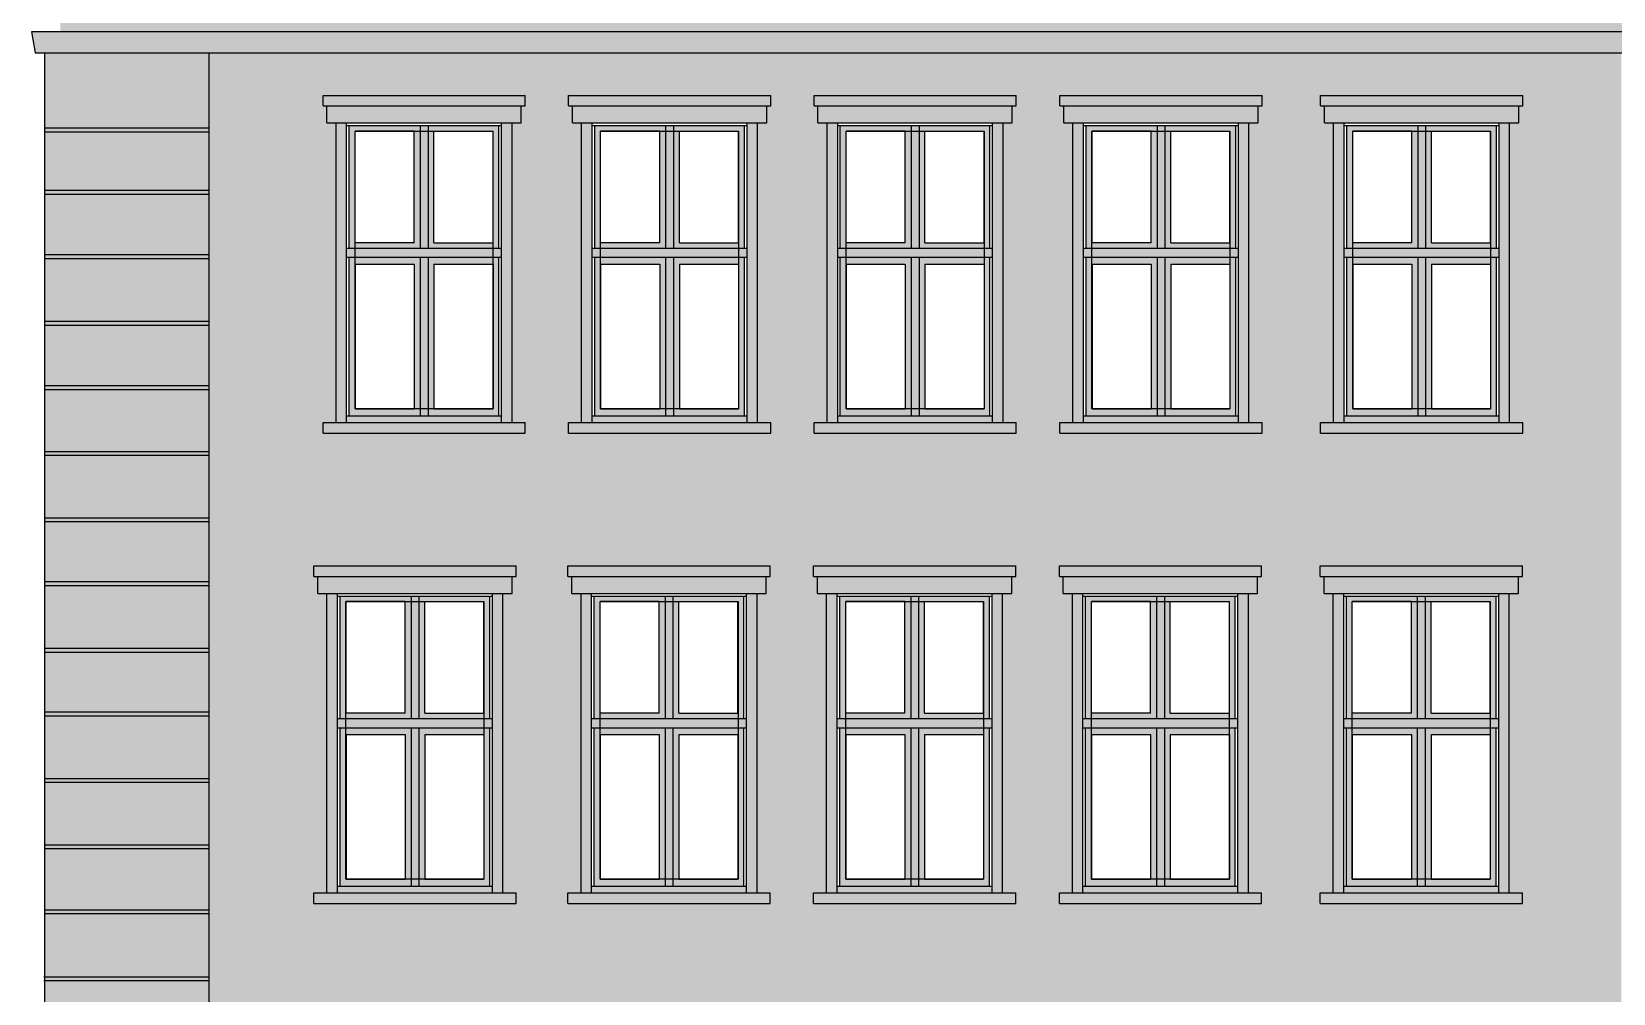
# Model space of a CAD drawing. Header units: metres. Extents: x -6 to 116, y 234 to 267.
# Drawn here: x 5.46 to 17.5, y 251.21 to 258.53 of the extents above; entities that cross this region are included whole.
import ezdxf

# ---------------------------------------------------------------- set-up
doc = ezdxf.new("R2010")
doc.units = ezdxf.units.M
doc.header["$LTSCALE"] = 0.01
doc.header["$XCLIPFRAME"] = 2
doc.linetypes.add('AUSGEZOGEN', pattern=[0])
for name, color, linetype in [('A_Fensterrahmen', 1, 'Continuous'), ('A_Glasbild', 7, 'Continuous'), ('A_Schraff_Fassade_OG', 41, 'Continuous'), ('A_Schraff_Fensterrahmen', 255, 'Continuous'), ('A_Schraff_Gewaende', 23, 'Continuous'), ('A_Schraff_Paneel', 14, 'Continuous'), ('A_Schraff_Sims', 17, 'Continuous'), ('FASSADE', 7, 'AUSGEZOGEN'), ('FASSADE_STRUKTUR', 2, 'AUSGEZOGEN')]:
    doc.layers.add(name, color=color, linetype=linetype)
picture_1 = doc.add_image_def('image1.jpg', size_in_pixel=(60, 84))

msp = doc.modelspace()

# ---------------------------------------------------------------- hatches: boundary and pattern name
at = {"layer": 'A_Schraff_Fassade_OG'}
h = msp.add_hatch(color=256, dxfattribs=at)
h.paths.add_polyline_path([(18.634, 261.688), (5.678, 261.688), (5.678, 260.506), (6.948, 260.506), (6.948, 261.301), (8.118, 261.301), (8.118, 260.506), (8.518, 260.506), (8.518, 261.301), (9.688, 261.301), (9.688, 260.506), (10.088, 260.506), (10.088, 261.301), (11.258, 261.301), (11.258, 260.506), (11.564, 260.506), (11.564, 261.301), (12.734, 261.301), (12.734, 260.506), (13.134, 260.506), (13.134, 261.301), (14.304, 261.301), (14.304, 260.506), (14.704, 260.506), (14.704, 261.301), (15.874, 261.301), (15.874, 260.506), (16.274, 260.506), (16.274, 261.301), (17.444, 261.301), (17.444, 260.506), (18.634, 260.506)])
h.paths.add_polyline_path([(8.518, 260.506), (8.118, 260.506), (8.118, 259.111), (6.948, 259.111), (6.948, 260.506), (5.678, 260.506), (5.678, 258.534), (18.634, 258.534), (18.634, 260.506), (17.444, 260.506), (17.444, 259.111), (16.274, 259.111), (16.274, 260.506), (15.874, 260.506), (15.874, 259.111), (14.704, 259.111), (14.704, 260.506), (14.304, 260.506), (14.304, 259.111), (13.134, 259.111), (13.134, 260.506), (12.734, 260.506), (12.734, 259.111), (11.564, 259.111), (11.564, 260.506), (11.258, 260.506), (11.258, 259.111), (10.088, 259.111), (10.088, 260.506), (9.688, 260.506), (9.688, 259.111), (8.518, 259.111)])
h = msp.add_hatch(color=256, dxfattribs=at)
h.paths.add_polyline_path([(9.648, 257.839), (9.578, 257.839), (9.578, 257.969), (9.548, 257.969), (9.548, 258.049), (11.088, 258.049), (11.088, 257.969), (11.058, 257.969), (11.058, 257.839), (10.988, 257.839), (10.988, 256.854), (11.518, 256.854), (11.518, 257.839), (11.448, 257.839), (11.448, 257.969), (11.418, 257.969), (11.418, 258.049), (12.958, 258.049), (12.958, 257.969), (12.928, 257.969), (12.928, 257.839), (12.858, 257.839), (12.858, 256.854), (13.39, 256.854), (13.39, 257.839), (13.32, 257.839), (13.32, 257.969), (13.29, 257.969), (13.29, 258.049), (14.83, 258.049), (14.83, 257.969), (14.8, 257.969), (14.8, 257.839), (14.73, 257.839), (14.73, 256.854), (15.375, 256.854), (15.375, 257.839), (15.305, 257.839), (15.305, 257.969), (15.275, 257.969), (15.275, 258.049), (16.815, 258.049), (16.815, 257.969), (16.785, 257.969), (16.785, 257.839), (16.715, 257.839), (16.715, 256.854), (17.566, 256.854), (17.566, 258.372), (6.811, 258.373), (6.811, 256.854), (7.779, 256.854), (7.779, 257.839), (7.709, 257.839), (7.709, 257.969), (7.679, 257.969), (7.679, 258.049), (9.219, 258.049), (9.219, 257.969), (9.189, 257.969), (9.189, 257.839), (9.119, 257.839), (9.119, 256.854), (9.648, 256.854)])
h.paths.add_polyline_path([(17.566, 256.854), (16.715, 256.854), (16.715, 255.559), (16.815, 255.559), (16.815, 255.479), (15.275, 255.479), (15.275, 255.559), (15.375, 255.559), (15.375, 256.854), (14.73, 256.854), (14.73, 255.559), (14.83, 255.559), (14.83, 255.479), (13.29, 255.479), (13.29, 255.559), (13.39, 255.559), (13.39, 256.854), (12.858, 256.854), (12.858, 255.559), (12.958, 255.559), (12.958, 255.479), (11.418, 255.479), (11.418, 255.559), (11.518, 255.559), (11.518, 256.854), (10.988, 256.854), (10.988, 255.559), (11.088, 255.559), (11.088, 255.479), (9.548, 255.479), (9.548, 255.559), (9.648, 255.559), (9.648, 256.854), (9.119, 256.854), (9.119, 255.559), (9.219, 255.559), (9.219, 255.479), (7.679, 255.479), (7.679, 255.559), (7.779, 255.559), (7.779, 256.854), (6.811, 256.854), (6.811, 253.659), (7.709, 253.659), (7.709, 254.258), (7.639, 254.258), (7.639, 254.388), (7.609, 254.388), (7.609, 254.468), (9.149, 254.468), (9.149, 254.388), (9.119, 254.388), (9.119, 254.258), (9.049, 254.258), (9.049, 253.659), (9.644, 253.659), (9.644, 254.258), (9.574, 254.258), (9.574, 254.388), (9.544, 254.388), (9.544, 254.468), (11.084, 254.468), (11.084, 254.388), (11.054, 254.388), (11.054, 254.258), (10.984, 254.258), (10.984, 253.659), (11.514, 253.659), (11.514, 254.258), (11.444, 254.258), (11.444, 254.388), (11.414, 254.388), (11.414, 254.468), (12.954, 254.468), (12.954, 254.388), (12.924, 254.388), (12.924, 254.258), (12.854, 254.258), (12.854, 253.659), (13.386, 253.659), (13.386, 254.258), (13.316, 254.258), (13.316, 254.388), (13.286, 254.388), (13.286, 254.468), (14.826, 254.468), (14.826, 254.388), (14.796, 254.388), (14.796, 254.258), (14.726, 254.258), (14.726, 253.659), (15.372, 253.659), (15.372, 254.258), (15.302, 254.258), (15.302, 254.388), (15.272, 254.388), (15.272, 254.468), (16.812, 254.468), (16.812, 254.388), (16.782, 254.388), (16.782, 254.258), (16.712, 254.258), (16.712, 253.659), (17.566, 253.659)])
h = msp.add_hatch(color=256, dxfattribs=at)
h.paths.add_polyline_path([(17.566, 253.659), (16.712, 253.659), (16.712, 251.978), (16.812, 251.978), (16.812, 251.898), (15.272, 251.898), (15.272, 251.978), (15.372, 251.978), (15.372, 253.659), (14.726, 253.659), (14.726, 251.978), (14.826, 251.978), (14.826, 251.898), (13.286, 251.898), (13.286, 251.978), (13.386, 251.978), (13.386, 253.659), (12.854, 253.659), (12.854, 251.978), (12.954, 251.978), (12.954, 251.898), (11.414, 251.898), (11.414, 251.978), (11.514, 251.978), (11.514, 253.659), (10.984, 253.659), (10.984, 251.978), (11.084, 251.978), (11.084, 251.898), (9.544, 251.898), (9.544, 251.978), (9.644, 251.978), (9.644, 253.659), (9.049, 253.659), (9.049, 251.978), (9.149, 251.978), (9.149, 251.898), (7.609, 251.898), (7.609, 251.978), (7.709, 251.978), (7.709, 253.659), (6.811, 253.659), (6.811, 249.706), (7.756, 249.706), (7.756, 250.672), (7.686, 250.672), (7.686, 250.802), (7.656, 250.802), (7.656, 250.882), (9.196, 250.882), (9.196, 250.802), (9.166, 250.802), (9.166, 250.672), (9.096, 250.672), (9.096, 249.706), (9.625, 249.706), (9.625, 250.672), (9.555, 250.672), (9.555, 250.802), (9.525, 250.802), (9.525, 250.882), (11.065, 250.882), (11.065, 250.802), (11.035, 250.802), (11.035, 250.672), (10.965, 250.672), (10.965, 249.706), (11.495, 249.706), (11.495, 250.672), (11.425, 250.672), (11.425, 250.802), (11.395, 250.802), (11.395, 250.882), (12.935, 250.882), (12.935, 250.802), (12.905, 250.802), (12.905, 250.672), (12.835, 250.672), (12.835, 249.706), (13.367, 249.706), (13.367, 250.672), (13.297, 250.672), (13.297, 250.802), (13.267, 250.802), (13.267, 250.882), (14.807, 250.882), (14.807, 250.802), (14.777, 250.802), (14.777, 250.672), (14.707, 250.672), (14.707, 249.706), (15.353, 249.706), (15.353, 250.672), (15.283, 250.672), (15.283, 250.802), (15.253, 250.802), (15.253, 250.882), (16.793, 250.882), (16.793, 250.802), (16.763, 250.802), (16.763, 250.672), (16.693, 250.672), (16.693, 249.706), (17.566, 249.706)])
h.paths.add_polyline_path([(17.566, 249.706), (16.693, 249.706), (16.693, 248.392), (16.793, 248.392), (16.793, 248.312), (15.253, 248.312), (15.253, 248.392), (15.353, 248.392), (15.353, 249.706), (14.707, 249.706), (14.707, 248.392), (14.807, 248.392), (14.807, 248.312), (13.267, 248.312), (13.267, 248.392), (13.367, 248.392), (13.367, 249.706), (12.835, 249.706), (12.835, 248.392), (12.935, 248.392), (12.935, 248.312), (11.395, 248.312), (11.395, 248.392), (11.495, 248.392), (11.495, 249.706), (10.965, 249.706), (10.965, 248.392), (11.065, 248.392), (11.065, 248.312), (9.525, 248.312), (9.525, 248.392), (9.625, 248.392), (9.625, 249.706), (9.096, 249.706), (9.096, 248.392), (9.196, 248.392), (9.196, 248.312), (7.656, 248.312), (7.656, 248.392), (7.756, 248.392), (7.756, 249.706), (6.811, 249.706), (6.811, 245.725), (7.799, 245.725), (7.799, 247.046), (7.729, 247.046), (7.729, 247.176), (7.699, 247.176), (7.699, 247.256), (9.239, 247.256), (9.239, 247.176), (9.209, 247.176), (9.209, 247.046), (9.139, 247.046), (9.139, 245.725), (9.679, 245.725), (9.679, 247.042), (9.609, 247.042), (9.609, 247.172), (9.579, 247.172), (9.579, 247.252), (11.119, 247.252), (11.119, 247.172), (11.089, 247.172), (11.089, 247.042), (11.019, 247.042), (11.019, 245.725), (11.559, 245.725), (11.559, 247.042), (11.489, 247.042), (11.489, 247.172), (11.459, 247.172), (11.459, 247.252), (12.999, 247.252), (12.999, 247.172), (12.969, 247.172), (12.969, 247.042), (12.899, 247.042), (12.899, 245.725), (13.439, 245.725), (13.439, 247.042), (13.369, 247.042), (13.369, 247.172), (13.339, 247.172), (13.339, 247.252), (14.879, 247.252), (14.879, 247.172), (14.849, 247.172), (14.849, 247.042), (14.779, 247.042), (14.779, 245.725), (15.319, 245.725), (15.319, 247.042), (15.249, 247.042), (15.249, 247.172), (15.219, 247.172), (15.219, 247.252), (16.759, 247.252), (16.759, 247.172), (16.729, 247.172), (16.729, 247.042), (16.659, 247.042), (16.659, 245.725), (17.566, 245.725)])
h.paths.add_polyline_path([(17.566, 245.725), (16.659, 245.725), (16.659, 244.762), (16.759, 244.762), (16.759, 244.682), (15.219, 244.682), (15.219, 244.762), (15.319, 244.762), (15.319, 245.725), (14.779, 245.725), (14.779, 244.762), (14.879, 244.762), (14.879, 244.682), (13.339, 244.682), (13.339, 244.762), (13.439, 244.762), (13.439, 245.725), (12.899, 245.725), (12.899, 244.762), (12.999, 244.762), (12.999, 244.682), (11.459, 244.682), (11.459, 244.762), (11.559, 244.762), (11.559, 245.725), (11.019, 245.725), (11.019, 244.762), (11.119, 244.762), (11.119, 244.682), (9.579, 244.682), (9.579, 244.762), (9.679, 244.762), (9.679, 245.725), (9.139, 245.725), (9.139, 244.766), (9.239, 244.766), (9.239, 244.686), (7.699, 244.686), (7.699, 244.766), (7.799, 244.766), (7.799, 245.725), (6.811, 245.725), (6.811, 244.032), (17.566, 244.032)])
at = {"layer": 'A_Schraff_Fensterrahmen'}
h = msp.add_hatch(color=256, dxfattribs=at)
h.paths.add_polyline_path([(8.419, 257.819), (7.879, 257.819), (7.879, 256.887), (8.419, 256.887)])
h.paths.add_polyline_path([(8.374, 257.778), (8.374, 256.928), (7.924, 256.928), (7.924, 257.778)], flags=16)
h.paths.add_polyline_path([(9.019, 257.819), (8.479, 257.819), (8.479, 256.887), (9.019, 256.887)])
h.paths.add_polyline_path([(8.524, 257.778), (8.974, 257.778), (8.974, 256.928), (8.524, 256.928)], flags=16)
h.paths.add_polyline_path([(8.479, 257.819), (8.419, 257.819), (8.419, 256.887), (8.479, 256.887)])
h.paths.add_polyline_path([(8.419, 256.817), (7.879, 256.817), (7.879, 255.611), (8.419, 255.611)])
h.paths.add_polyline_path([(8.374, 256.764), (8.374, 255.664), (7.924, 255.664), (7.924, 256.764)], flags=16)
h.paths.add_polyline_path([(9.019, 256.817), (8.479, 256.817), (8.479, 255.611), (9.019, 255.611)])
h.paths.add_polyline_path([(8.974, 256.764), (8.974, 255.664), (8.524, 255.664), (8.524, 256.764)], flags=16)
h.paths.add_polyline_path([(8.479, 256.817), (8.419, 256.817), (8.419, 255.611), (8.479, 255.611)])
h.paths.add_polyline_path([(9.039, 256.854), (7.859, 256.854), (7.859, 256.817), (9.039, 256.817)])
h.paths.add_polyline_path([(9.039, 256.887), (7.859, 256.887), (7.859, 256.854), (9.039, 256.854)])
h.paths.add_polyline_path([(9.039, 255.611), (7.859, 255.611), (7.859, 255.559), (9.039, 255.559)])
h = msp.add_hatch(color=256, dxfattribs=at)
h.paths.add_polyline_path([(10.288, 257.819), (9.748, 257.819), (9.748, 256.887), (10.288, 256.887)])
h.paths.add_polyline_path([(10.243, 257.778), (10.243, 256.928), (9.793, 256.928), (9.793, 257.778)], flags=16)
h.paths.add_polyline_path([(10.888, 257.819), (10.348, 257.819), (10.348, 256.887), (10.888, 256.887)])
h.paths.add_polyline_path([(10.393, 257.778), (10.843, 257.778), (10.843, 256.928), (10.393, 256.928)], flags=16)
h.paths.add_polyline_path([(10.348, 257.819), (10.288, 257.819), (10.288, 256.887), (10.348, 256.887)])
h.paths.add_polyline_path([(10.288, 256.817), (9.748, 256.817), (9.748, 255.611), (10.288, 255.611)])
h.paths.add_polyline_path([(10.243, 256.764), (10.243, 255.664), (9.793, 255.664), (9.793, 256.764)], flags=16)
h.paths.add_polyline_path([(10.888, 256.817), (10.348, 256.817), (10.348, 255.611), (10.888, 255.611)])
h.paths.add_polyline_path([(10.843, 256.764), (10.843, 255.664), (10.393, 255.664), (10.393, 256.764)], flags=16)
h.paths.add_polyline_path([(10.348, 256.817), (10.288, 256.817), (10.288, 255.611), (10.348, 255.611)])
h.paths.add_polyline_path([(10.908, 256.854), (9.728, 256.854), (9.728, 256.817), (10.908, 256.817)])
h.paths.add_polyline_path([(10.908, 256.887), (9.728, 256.887), (9.728, 256.854), (10.908, 256.854)])
h.paths.add_polyline_path([(10.908, 255.611), (9.728, 255.611), (9.728, 255.559), (10.908, 255.559)])
h = msp.add_hatch(color=256, dxfattribs=at)
h.paths.add_polyline_path([(12.158, 257.819), (11.618, 257.819), (11.618, 256.887), (12.158, 256.887)])
h.paths.add_polyline_path([(12.113, 257.778), (12.113, 256.928), (11.663, 256.928), (11.663, 257.778)], flags=16)
h.paths.add_polyline_path([(12.758, 257.819), (12.218, 257.819), (12.218, 256.887), (12.758, 256.887)])
h.paths.add_polyline_path([(12.263, 257.778), (12.713, 257.778), (12.713, 256.928), (12.263, 256.928)], flags=16)
h.paths.add_polyline_path([(12.218, 257.819), (12.158, 257.819), (12.158, 256.887), (12.218, 256.887)])
h.paths.add_polyline_path([(12.158, 256.817), (11.618, 256.817), (11.618, 255.611), (12.158, 255.611)])
h.paths.add_polyline_path([(12.113, 256.764), (12.113, 255.664), (11.663, 255.664), (11.663, 256.764)], flags=16)
h.paths.add_polyline_path([(12.758, 256.817), (12.218, 256.817), (12.218, 255.611), (12.758, 255.611)])
h.paths.add_polyline_path([(12.713, 256.764), (12.713, 255.664), (12.263, 255.664), (12.263, 256.764)], flags=16)
h.paths.add_polyline_path([(12.218, 256.817), (12.158, 256.817), (12.158, 255.611), (12.218, 255.611)])
h.paths.add_polyline_path([(12.778, 256.854), (11.598, 256.854), (11.598, 256.817), (12.778, 256.817)])
h.paths.add_polyline_path([(12.778, 256.887), (11.598, 256.887), (11.598, 256.854), (12.778, 256.854)])
h.paths.add_polyline_path([(12.778, 255.611), (11.598, 255.611), (11.598, 255.559), (12.778, 255.559)])
h = msp.add_hatch(color=256, dxfattribs=at)
h.paths.add_polyline_path([(14.03, 257.819), (13.49, 257.819), (13.49, 256.887), (14.03, 256.887)])
h.paths.add_polyline_path([(13.985, 257.778), (13.985, 256.928), (13.535, 256.928), (13.535, 257.778)], flags=16)
h.paths.add_polyline_path([(14.63, 257.819), (14.09, 257.819), (14.09, 256.887), (14.63, 256.887)])
h.paths.add_polyline_path([(14.135, 257.778), (14.585, 257.778), (14.585, 256.928), (14.135, 256.928)], flags=16)
h.paths.add_polyline_path([(14.09, 257.819), (14.03, 257.819), (14.03, 256.887), (14.09, 256.887)])
h.paths.add_polyline_path([(14.03, 256.817), (13.49, 256.817), (13.49, 255.611), (14.03, 255.611)])
h.paths.add_polyline_path([(13.985, 256.764), (13.985, 255.664), (13.535, 255.664), (13.535, 256.764)], flags=16)
h.paths.add_polyline_path([(14.63, 256.817), (14.09, 256.817), (14.09, 255.611), (14.63, 255.611)])
h.paths.add_polyline_path([(14.585, 256.764), (14.585, 255.664), (14.135, 255.664), (14.135, 256.764)], flags=16)
h.paths.add_polyline_path([(14.09, 256.817), (14.03, 256.817), (14.03, 255.611), (14.09, 255.611)])
h.paths.add_polyline_path([(14.65, 256.854), (13.47, 256.854), (13.47, 256.817), (14.65, 256.817)])
h.paths.add_polyline_path([(14.65, 256.887), (13.47, 256.887), (13.47, 256.854), (14.65, 256.854)])
h.paths.add_polyline_path([(14.65, 255.611), (13.47, 255.611), (13.47, 255.559), (14.65, 255.559)])
h = msp.add_hatch(color=256, dxfattribs=at)
h.paths.add_polyline_path([(16.015, 257.819), (15.475, 257.819), (15.475, 256.887), (16.015, 256.887)])
h.paths.add_polyline_path([(15.97, 257.778), (15.97, 256.928), (15.52, 256.928), (15.52, 257.778)], flags=16)
h.paths.add_polyline_path([(16.615, 257.819), (16.075, 257.819), (16.075, 256.887), (16.615, 256.887)])
h.paths.add_polyline_path([(16.12, 257.778), (16.57, 257.778), (16.57, 256.928), (16.12, 256.928)], flags=16)
h.paths.add_polyline_path([(16.075, 257.819), (16.015, 257.819), (16.015, 256.887), (16.075, 256.887)])
h.paths.add_polyline_path([(16.015, 256.817), (15.475, 256.817), (15.475, 255.611), (16.015, 255.611)])
h.paths.add_polyline_path([(15.97, 256.764), (15.97, 255.664), (15.52, 255.664), (15.52, 256.764)], flags=16)
h.paths.add_polyline_path([(16.615, 256.817), (16.075, 256.817), (16.075, 255.611), (16.615, 255.611)])
h.paths.add_polyline_path([(16.57, 256.764), (16.57, 255.664), (16.12, 255.664), (16.12, 256.764)], flags=16)
h.paths.add_polyline_path([(16.075, 256.817), (16.015, 256.817), (16.015, 255.611), (16.075, 255.611)])
h.paths.add_polyline_path([(16.635, 256.854), (15.455, 256.854), (15.455, 256.817), (16.635, 256.817)])
h.paths.add_polyline_path([(16.635, 256.887), (15.455, 256.887), (15.455, 256.854), (16.635, 256.854)])
h.paths.add_polyline_path([(16.635, 255.611), (15.455, 255.611), (15.455, 255.559), (16.635, 255.559)])
h = msp.add_hatch(color=256, dxfattribs=at)
h.paths.add_polyline_path([(8.349, 254.238), (7.809, 254.238), (7.809, 253.306), (8.349, 253.306)])
h.paths.add_polyline_path([(8.304, 254.197), (8.304, 253.347), (7.854, 253.347), (7.854, 254.197)], flags=16)
h.paths.add_polyline_path([(8.949, 254.238), (8.409, 254.238), (8.409, 253.306), (8.949, 253.306)])
h.paths.add_polyline_path([(8.454, 254.197), (8.904, 254.197), (8.904, 253.347), (8.454, 253.347)], flags=16)
h.paths.add_polyline_path([(8.409, 254.238), (8.349, 254.238), (8.349, 253.306), (8.409, 253.306)])
h.paths.add_polyline_path([(8.349, 253.236), (7.809, 253.236), (7.809, 252.031), (8.349, 252.031)])
h.paths.add_polyline_path([(8.304, 253.183), (8.304, 252.083), (7.854, 252.083), (7.854, 253.183)], flags=16)
h.paths.add_polyline_path([(8.949, 253.236), (8.409, 253.236), (8.409, 252.031), (8.949, 252.031)])
h.paths.add_polyline_path([(8.904, 253.183), (8.904, 252.083), (8.454, 252.083), (8.454, 253.183)], flags=16)
h.paths.add_polyline_path([(8.409, 253.236), (8.349, 253.236), (8.349, 252.031), (8.409, 252.031)])
h.paths.add_polyline_path([(8.969, 253.273), (7.789, 253.273), (7.789, 253.236), (8.969, 253.236)])
h.paths.add_polyline_path([(8.969, 253.306), (7.789, 253.306), (7.789, 253.273), (8.969, 253.273)])
h.paths.add_polyline_path([(8.969, 252.031), (7.789, 252.031), (7.789, 251.978), (8.969, 251.978)])
h = msp.add_hatch(color=256, dxfattribs=at)
h.paths.add_polyline_path([(10.284, 254.238), (9.744, 254.238), (9.744, 253.306), (10.284, 253.306)])
h.paths.add_polyline_path([(10.239, 254.197), (10.239, 253.347), (9.789, 253.347), (9.789, 254.197)], flags=16)
h.paths.add_polyline_path([(10.884, 254.238), (10.344, 254.238), (10.344, 253.306), (10.884, 253.306)])
h.paths.add_polyline_path([(10.389, 254.197), (10.839, 254.197), (10.839, 253.347), (10.389, 253.347)], flags=16)
h.paths.add_polyline_path([(10.344, 254.238), (10.284, 254.238), (10.284, 253.306), (10.344, 253.306)])
h.paths.add_polyline_path([(10.284, 253.236), (9.744, 253.236), (9.744, 252.031), (10.284, 252.031)])
h.paths.add_polyline_path([(10.239, 253.183), (10.239, 252.083), (9.789, 252.083), (9.789, 253.183)], flags=16)
h.paths.add_polyline_path([(10.884, 253.236), (10.344, 253.236), (10.344, 252.031), (10.884, 252.031)])
h.paths.add_polyline_path([(10.839, 253.183), (10.839, 252.083), (10.389, 252.083), (10.389, 253.183)], flags=16)
h.paths.add_polyline_path([(10.344, 253.236), (10.284, 253.236), (10.284, 252.031), (10.344, 252.031)])
h.paths.add_polyline_path([(10.904, 253.273), (9.724, 253.273), (9.724, 253.236), (10.904, 253.236)])
h.paths.add_polyline_path([(10.904, 253.306), (9.724, 253.306), (9.724, 253.273), (10.904, 253.273)])
h.paths.add_polyline_path([(10.904, 252.031), (9.724, 252.031), (9.724, 251.978), (10.904, 251.978)])
h = msp.add_hatch(color=256, dxfattribs=at)
h.paths.add_polyline_path([(12.154, 254.238), (11.614, 254.238), (11.614, 253.306), (12.154, 253.306)])
h.paths.add_polyline_path([(12.109, 254.197), (12.109, 253.347), (11.659, 253.347), (11.659, 254.197)], flags=16)
h.paths.add_polyline_path([(12.754, 254.238), (12.214, 254.238), (12.214, 253.306), (12.754, 253.306)])
h.paths.add_polyline_path([(12.259, 254.197), (12.709, 254.197), (12.709, 253.347), (12.259, 253.347)], flags=16)
h.paths.add_polyline_path([(12.214, 254.238), (12.154, 254.238), (12.154, 253.306), (12.214, 253.306)])
h.paths.add_polyline_path([(12.154, 253.236), (11.614, 253.236), (11.614, 252.031), (12.154, 252.031)])
h.paths.add_polyline_path([(12.109, 253.183), (12.109, 252.083), (11.659, 252.083), (11.659, 253.183)], flags=16)
h.paths.add_polyline_path([(12.754, 253.236), (12.214, 253.236), (12.214, 252.031), (12.754, 252.031)])
h.paths.add_polyline_path([(12.709, 253.183), (12.709, 252.083), (12.259, 252.083), (12.259, 253.183)], flags=16)
h.paths.add_polyline_path([(12.214, 253.236), (12.154, 253.236), (12.154, 252.031), (12.214, 252.031)])
h.paths.add_polyline_path([(12.774, 253.273), (11.594, 253.273), (11.594, 253.236), (12.774, 253.236)])
h.paths.add_polyline_path([(12.774, 253.306), (11.594, 253.306), (11.594, 253.273), (12.774, 253.273)])
h.paths.add_polyline_path([(12.774, 252.031), (11.594, 252.031), (11.594, 251.978), (12.774, 251.978)])
h = msp.add_hatch(color=256, dxfattribs=at)
h.paths.add_polyline_path([(14.026, 254.238), (13.486, 254.238), (13.486, 253.306), (14.026, 253.306)])
h.paths.add_polyline_path([(13.981, 254.197), (13.981, 253.347), (13.531, 253.347), (13.531, 254.197)], flags=16)
h.paths.add_polyline_path([(14.626, 254.238), (14.086, 254.238), (14.086, 253.306), (14.626, 253.306)])
h.paths.add_polyline_path([(14.131, 254.197), (14.581, 254.197), (14.581, 253.347), (14.131, 253.347)], flags=16)
h.paths.add_polyline_path([(14.086, 254.238), (14.026, 254.238), (14.026, 253.306), (14.086, 253.306)])
h.paths.add_polyline_path([(14.026, 253.236), (13.486, 253.236), (13.486, 252.031), (14.026, 252.031)])
h.paths.add_polyline_path([(13.981, 253.183), (13.981, 252.083), (13.531, 252.083), (13.531, 253.183)], flags=16)
h.paths.add_polyline_path([(14.626, 253.236), (14.086, 253.236), (14.086, 252.031), (14.626, 252.031)])
h.paths.add_polyline_path([(14.581, 253.183), (14.581, 252.083), (14.131, 252.083), (14.131, 253.183)], flags=16)
h.paths.add_polyline_path([(14.086, 253.236), (14.026, 253.236), (14.026, 252.031), (14.086, 252.031)])
h.paths.add_polyline_path([(14.646, 253.273), (13.466, 253.273), (13.466, 253.236), (14.646, 253.236)])
h.paths.add_polyline_path([(14.646, 253.306), (13.466, 253.306), (13.466, 253.273), (14.646, 253.273)])
h.paths.add_polyline_path([(14.646, 252.031), (13.466, 252.031), (13.466, 251.978), (14.646, 251.978)])
h = msp.add_hatch(color=256, dxfattribs=at)
h.paths.add_polyline_path([(16.012, 254.238), (15.472, 254.238), (15.472, 253.306), (16.012, 253.306)])
h.paths.add_polyline_path([(15.967, 254.197), (15.967, 253.347), (15.517, 253.347), (15.517, 254.197)], flags=16)
h.paths.add_polyline_path([(16.612, 254.238), (16.072, 254.238), (16.072, 253.306), (16.612, 253.306)])
h.paths.add_polyline_path([(16.117, 254.197), (16.567, 254.197), (16.567, 253.347), (16.117, 253.347)], flags=16)
h.paths.add_polyline_path([(16.072, 254.238), (16.012, 254.238), (16.012, 253.306), (16.072, 253.306)])
h.paths.add_polyline_path([(16.012, 253.236), (15.472, 253.236), (15.472, 252.031), (16.012, 252.031)])
h.paths.add_polyline_path([(15.967, 253.183), (15.967, 252.083), (15.517, 252.083), (15.517, 253.183)], flags=16)
h.paths.add_polyline_path([(16.612, 253.236), (16.072, 253.236), (16.072, 252.031), (16.612, 252.031)])
h.paths.add_polyline_path([(16.567, 253.183), (16.567, 252.083), (16.117, 252.083), (16.117, 253.183)], flags=16)
h.paths.add_polyline_path([(16.072, 253.236), (16.012, 253.236), (16.012, 252.031), (16.072, 252.031)])
h.paths.add_polyline_path([(16.632, 253.273), (15.452, 253.273), (15.452, 253.236), (16.632, 253.236)])
h.paths.add_polyline_path([(16.632, 253.306), (15.452, 253.306), (15.452, 253.273), (16.632, 253.273)])
h.paths.add_polyline_path([(16.632, 252.031), (15.452, 252.031), (15.452, 251.978), (16.632, 251.978)])
at = {"layer": 'A_Schraff_Gewaende'}
h = msp.add_hatch(color=256, dxfattribs=at)
h.dxf.hatch_style = 1
h.paths.add_polyline_path([(9.219, 258.049), (7.679, 258.049), (7.679, 257.969), (9.219, 257.969)])
h.paths.add_polyline_path([(9.189, 257.969), (7.709, 257.969), (7.709, 257.839), (9.189, 257.839)])
h.paths.add_polyline_path([(7.859, 257.839), (7.779, 257.839), (7.779, 255.559), (7.859, 255.559)])
h.paths.add_polyline_path([(9.119, 257.839), (9.039, 257.839), (9.039, 255.559), (9.119, 255.559)])
h.paths.add_polyline_path([(9.039, 255.611), (7.859, 255.611), (7.859, 255.559), (9.039, 255.559)])
h.paths.add_polyline_path([(9.219, 255.559), (7.679, 255.559), (7.679, 255.479), (9.219, 255.479)])
h = msp.add_hatch(color=256, dxfattribs=at)
h.dxf.hatch_style = 1
h.paths.add_polyline_path([(11.088, 258.049), (9.548, 258.049), (9.548, 257.969), (11.088, 257.969)])
h.paths.add_polyline_path([(11.058, 257.969), (9.578, 257.969), (9.578, 257.839), (11.058, 257.839)])
h.paths.add_polyline_path([(9.728, 257.839), (9.648, 257.839), (9.648, 255.559), (9.728, 255.559)])
h.paths.add_polyline_path([(10.988, 257.839), (10.908, 257.839), (10.908, 255.559), (10.988, 255.559)])
h.paths.add_polyline_path([(10.908, 255.611), (9.728, 255.611), (9.728, 255.559), (10.908, 255.559)])
h.paths.add_polyline_path([(11.088, 255.559), (9.548, 255.559), (9.548, 255.479), (11.088, 255.479)])
h = msp.add_hatch(color=256, dxfattribs=at)
h.dxf.hatch_style = 1
h.paths.add_polyline_path([(12.958, 258.049), (11.418, 258.049), (11.418, 257.969), (12.958, 257.969)])
h.paths.add_polyline_path([(12.928, 257.969), (11.448, 257.969), (11.448, 257.839), (12.928, 257.839)])
h.paths.add_polyline_path([(11.598, 257.839), (11.518, 257.839), (11.518, 255.559), (11.598, 255.559)])
h.paths.add_polyline_path([(12.858, 257.839), (12.778, 257.839), (12.778, 255.559), (12.858, 255.559)])
h.paths.add_polyline_path([(12.778, 255.611), (11.598, 255.611), (11.598, 255.559), (12.778, 255.559)])
h.paths.add_polyline_path([(12.958, 255.559), (11.418, 255.559), (11.418, 255.479), (12.958, 255.479)])
h = msp.add_hatch(color=256, dxfattribs=at)
h.dxf.hatch_style = 1
h.paths.add_polyline_path([(14.83, 258.049), (13.29, 258.049), (13.29, 257.969), (14.83, 257.969)])
h.paths.add_polyline_path([(14.8, 257.969), (13.32, 257.969), (13.32, 257.839), (14.8, 257.839)])
h.paths.add_polyline_path([(13.47, 257.839), (13.39, 257.839), (13.39, 255.559), (13.47, 255.559)])
h.paths.add_polyline_path([(14.73, 257.839), (14.65, 257.839), (14.65, 255.559), (14.73, 255.559)])
h.paths.add_polyline_path([(14.65, 255.611), (13.47, 255.611), (13.47, 255.559), (14.65, 255.559)])
h.paths.add_polyline_path([(14.83, 255.559), (13.29, 255.559), (13.29, 255.479), (14.83, 255.479)])
h = msp.add_hatch(color=256, dxfattribs=at)
h.dxf.hatch_style = 1
h.paths.add_polyline_path([(16.815, 258.049), (15.275, 258.049), (15.275, 257.969), (16.815, 257.969)])
h.paths.add_polyline_path([(16.785, 257.969), (15.305, 257.969), (15.305, 257.839), (16.785, 257.839)])
h.paths.add_polyline_path([(15.455, 257.839), (15.375, 257.839), (15.375, 255.559), (15.455, 255.559)])
h.paths.add_polyline_path([(16.715, 257.839), (16.635, 257.839), (16.635, 255.559), (16.715, 255.559)])
h.paths.add_polyline_path([(16.635, 255.611), (15.455, 255.611), (15.455, 255.559), (16.635, 255.559)])
h.paths.add_polyline_path([(16.815, 255.559), (15.275, 255.559), (15.275, 255.479), (16.815, 255.479)])
h = msp.add_hatch(color=256, dxfattribs=at)
h.dxf.hatch_style = 1
h.paths.add_polyline_path([(9.149, 254.468), (7.609, 254.468), (7.609, 254.388), (9.149, 254.388)])
h.paths.add_polyline_path([(9.119, 254.388), (7.639, 254.388), (7.639, 254.258), (9.119, 254.258)])
h.paths.add_polyline_path([(7.789, 254.258), (7.709, 254.258), (7.709, 251.978), (7.789, 251.978)])
h.paths.add_polyline_path([(9.049, 254.258), (8.969, 254.258), (8.969, 251.978), (9.049, 251.978)])
h.paths.add_polyline_path([(8.969, 252.031), (7.789, 252.031), (7.789, 251.978), (8.969, 251.978)])
h.paths.add_polyline_path([(9.149, 251.978), (7.609, 251.978), (7.609, 251.898), (9.149, 251.898)])
h = msp.add_hatch(color=256, dxfattribs=at)
h.dxf.hatch_style = 1
h.paths.add_polyline_path([(11.084, 254.468), (9.544, 254.468), (9.544, 254.388), (11.084, 254.388)])
h.paths.add_polyline_path([(11.054, 254.388), (9.574, 254.388), (9.574, 254.258), (11.054, 254.258)])
h.paths.add_polyline_path([(9.724, 254.258), (9.644, 254.258), (9.644, 251.978), (9.724, 251.978)])
h.paths.add_polyline_path([(10.984, 254.258), (10.904, 254.258), (10.904, 251.978), (10.984, 251.978)])
h.paths.add_polyline_path([(10.904, 252.031), (9.724, 252.031), (9.724, 251.978), (10.904, 251.978)])
h.paths.add_polyline_path([(11.084, 251.978), (9.544, 251.978), (9.544, 251.898), (11.084, 251.898)])
h = msp.add_hatch(color=256, dxfattribs=at)
h.dxf.hatch_style = 1
h.paths.add_polyline_path([(12.954, 254.468), (11.414, 254.468), (11.414, 254.388), (12.954, 254.388)])
h.paths.add_polyline_path([(12.924, 254.388), (11.444, 254.388), (11.444, 254.258), (12.924, 254.258)])
h.paths.add_polyline_path([(11.594, 254.258), (11.514, 254.258), (11.514, 251.978), (11.594, 251.978)])
h.paths.add_polyline_path([(12.854, 254.258), (12.774, 254.258), (12.774, 251.978), (12.854, 251.978)])
h.paths.add_polyline_path([(12.774, 252.031), (11.594, 252.031), (11.594, 251.978), (12.774, 251.978)])
h.paths.add_polyline_path([(12.954, 251.978), (11.414, 251.978), (11.414, 251.898), (12.954, 251.898)])
h = msp.add_hatch(color=256, dxfattribs=at)
h.dxf.hatch_style = 1
h.paths.add_polyline_path([(14.826, 254.468), (13.286, 254.468), (13.286, 254.388), (14.826, 254.388)])
h.paths.add_polyline_path([(14.796, 254.388), (13.316, 254.388), (13.316, 254.258), (14.796, 254.258)])
h.paths.add_polyline_path([(13.466, 254.258), (13.386, 254.258), (13.386, 251.978), (13.466, 251.978)])
h.paths.add_polyline_path([(14.726, 254.258), (14.646, 254.258), (14.646, 251.978), (14.726, 251.978)])
h.paths.add_polyline_path([(14.646, 252.031), (13.466, 252.031), (13.466, 251.978), (14.646, 251.978)])
h.paths.add_polyline_path([(14.826, 251.978), (13.286, 251.978), (13.286, 251.898), (14.826, 251.898)])
h = msp.add_hatch(color=256, dxfattribs=at)
h.dxf.hatch_style = 1
h.paths.add_polyline_path([(16.812, 254.468), (15.272, 254.468), (15.272, 254.388), (16.812, 254.388)])
h.paths.add_polyline_path([(16.782, 254.388), (15.302, 254.388), (15.302, 254.258), (16.782, 254.258)])
h.paths.add_polyline_path([(15.452, 254.258), (15.372, 254.258), (15.372, 251.978), (15.452, 251.978)])
h.paths.add_polyline_path([(16.712, 254.258), (16.632, 254.258), (16.632, 251.978), (16.712, 251.978)])
h.paths.add_polyline_path([(16.632, 252.031), (15.452, 252.031), (15.452, 251.978), (16.632, 251.978)])
h.paths.add_polyline_path([(16.812, 251.978), (15.272, 251.978), (15.272, 251.898), (16.812, 251.898)])
at = {"layer": 'A_Schraff_Paneel'}
h = msp.add_hatch(color=256, dxfattribs=at)
h.paths.add_polyline_path([(5.561, 258.373), (5.561, 244.134), (6.811, 244.134), (6.812, 258.373)])
h.paths.add_polyline_path([(5.581, 243.944), (5.581, 240.458), (18.796, 240.458), (18.796, 243.944)])
h.paths.add_polyline_path([(7.906, 243.372), (9.326, 243.372), (9.326, 240.962), (7.906, 240.962)], flags=16)
h.paths.add_polyline_path([(10.296, 240.962), (11.716, 240.962), (11.716, 243.372), (10.296, 243.372)], flags=16)
h.paths.add_polyline_path([(12.686, 243.372), (14.106, 243.372), (14.106, 240.962), (12.686, 240.962)], flags=16)
h.paths.add_polyline_path([(15.091, 240.962), (15.091, 243.372), (16.511, 243.372), (16.511, 240.962)], flags=16)
at = {"layer": 'A_Schraff_Sims'}
h = msp.add_hatch(color=256, dxfattribs=at)
h.paths.add_polyline_path([(18.819, 261.826), (5.56, 261.826), (5.56, 261.688), (18.819, 261.688)])
h.paths.add_polyline_path([(18.927, 258.534), (5.46, 258.534), (5.486, 258.373), (18.91, 258.372)])

# ---------------------------------------------------------------- linework, layer by layer
at = {"layer": 'A_Fensterrahmen'}
for p, q in [((7.859, 257.819), (9.039, 257.819)), ((7.879, 256.887), (7.879, 257.819)), ((8.374, 257.778), (7.924, 257.778)), ((7.924, 256.928), (7.924, 257.778)), ((8.374, 256.928), (8.374, 257.778)), ((8.419, 257.819), (8.419, 256.887)), ((8.479, 257.819), (8.479, 256.887)), ((8.524, 257.778), (8.974, 257.778)), ((8.524, 256.928), (8.524, 257.778)), ((8.974, 256.928), (8.974, 257.778)), ((9.019, 256.887), (9.019, 257.819)), ((9.728, 257.819), (10.908, 257.819)), ((9.748, 256.887), (9.748, 257.819)), ((10.243, 257.778), (9.793, 257.778)), ((9.793, 256.928), (9.793, 257.778)), ((10.243, 256.928), (10.243, 257.778)), ((10.288, 257.819), (10.288, 256.887)), ((10.348, 257.819), (10.348, 256.887)), ((10.393, 257.778), (10.843, 257.778)), ((10.393, 256.928), (10.393, 257.778)), ((10.843, 256.928), (10.843, 257.778)), ((10.888, 256.887), (10.888, 257.819)), ((11.598, 257.819), (12.778, 257.819)), ((11.618, 256.887), (11.618, 257.819)), ((12.113, 257.778), (11.663, 257.778)), ((11.663, 256.928), (11.663, 257.778)), ((12.113, 256.928), (12.113, 257.778)), ((12.158, 257.819), (12.158, 256.887)), ((12.218, 257.819), (12.218, 256.887)), ((12.263, 256.928), (12.263, 257.778)), ((12.263, 257.778), (12.713, 257.778)), ((12.713, 256.928), (12.713, 257.778)), ((12.758, 256.887), (12.758, 257.819)), ((13.47, 257.819), (14.65, 257.819)), ((13.49, 256.887), (13.49, 257.819)), ((13.985, 257.778), (13.535, 257.778)), ((13.535, 256.928), (13.535, 257.778)), ((13.985, 256.928), (13.985, 257.778)), ((14.03, 257.819), (14.03, 256.887)), ((14.09, 257.819), (14.09, 256.887)), ((14.135, 256.928), (14.135, 257.778)), ((14.135, 257.778), (14.585, 257.778)), ((14.585, 256.928), (14.585, 257.778)), ((14.63, 256.887), (14.63, 257.819)), ((15.455, 257.819), (16.635, 257.819)), ((15.475, 256.887), (15.475, 257.819)), ((15.97, 257.778), (15.52, 257.778)), ((15.52, 256.928), (15.52, 257.778)), ((15.97, 256.928), (15.97, 257.778)), ((16.015, 257.819), (16.015, 256.887)), ((16.075, 257.819), (16.075, 256.887)), ((16.12, 256.928), (16.12, 257.778)), ((16.12, 257.778), (16.57, 257.778)), ((16.57, 256.928), (16.57, 257.778)), ((16.615, 256.887), (16.615, 257.819)), ((8.374, 256.928), (7.924, 256.928)), ((8.524, 256.928), (8.974, 256.928)), ((10.243, 256.928), (9.793, 256.928)), ((10.393, 256.928), (10.843, 256.928)), ((12.113, 256.928), (11.663, 256.928)), ((12.263, 256.928), (12.713, 256.928)), ((13.985, 256.928), (13.535, 256.928)), ((14.135, 256.928), (14.585, 256.928)), ((15.97, 256.928), (15.52, 256.928)), ((16.12, 256.928), (16.57, 256.928)), ((7.859, 256.887), (9.039, 256.887)), ((7.859, 256.817), (9.039, 256.817)), ((7.879, 255.611), (7.879, 256.817)), ((8.419, 256.817), (8.419, 255.611)), ((8.479, 256.817), (8.479, 255.611)), ((9.019, 255.611), (9.019, 256.817)), ((9.728, 256.887), (10.908, 256.887)), ((9.728, 256.817), (10.908, 256.817)), ((9.748, 255.611), (9.748, 256.817)), ((10.288, 256.817), (10.288, 255.611)), ((10.348, 256.817), (10.348, 255.611)), ((10.888, 255.611), (10.888, 256.817)), ((11.598, 256.887), (12.778, 256.887)), ((11.598, 256.817), (12.778, 256.817)), ((11.618, 255.611), (11.618, 256.817)), ((12.158, 256.817), (12.158, 255.611)), ((12.218, 256.817), (12.218, 255.611)), ((12.758, 255.611), (12.758, 256.817)), ((13.47, 256.887), (14.65, 256.887)), ((13.47, 256.817), (14.65, 256.817)), ((13.49, 255.611), (13.49, 256.817)), ((14.03, 256.817), (14.03, 255.611)), ((14.09, 256.817), (14.09, 255.611)), ((14.63, 255.611), (14.63, 256.817)), ((15.455, 256.887), (16.635, 256.887)), ((15.455, 256.817), (16.635, 256.817)), ((15.475, 255.611), (15.475, 256.817)), ((16.015, 256.817), (16.015, 255.611)), ((16.075, 256.817), (16.075, 255.611)), ((16.615, 255.611), (16.615, 256.817)), ((7.924, 256.764), (8.374, 256.764)), ((7.924, 256.764), (7.924, 255.664)), ((8.374, 256.764), (8.374, 255.664)), ((8.524, 256.764), (8.974, 256.764)), ((8.524, 256.764), (8.524, 255.664)), ((8.974, 256.764), (8.974, 255.664)), ((9.793, 256.764), (10.243, 256.764)), ((9.793, 256.764), (9.793, 255.664)), ((10.243, 256.764), (10.243, 255.664)), ((10.393, 256.764), (10.843, 256.764)), ((10.393, 256.764), (10.393, 255.664)), ((10.843, 256.764), (10.843, 255.664)), ((11.663, 256.764), (12.113, 256.764)), ((11.663, 256.764), (11.663, 255.664)), ((12.113, 256.764), (12.113, 255.664)), ((12.263, 256.764), (12.713, 256.764)), ((12.263, 256.764), (12.263, 255.664)), ((12.713, 256.764), (12.713, 255.664)), ((13.535, 256.764), (13.985, 256.764)), ((13.535, 256.764), (13.535, 255.664)), ((13.985, 256.764), (13.985, 255.664)), ((14.135, 256.764), (14.135, 255.664)), ((14.135, 256.764), (14.585, 256.764)), ((14.585, 256.764), (14.585, 255.664)), ((15.52, 256.764), (15.97, 256.764)), ((15.52, 256.764), (15.52, 255.664)), ((15.97, 256.764), (15.97, 255.664)), ((16.12, 256.764), (16.57, 256.764)), ((16.12, 256.764), (16.12, 255.664)), ((16.57, 256.764), (16.57, 255.664)), ((7.859, 255.611), (9.039, 255.611)), ((7.924, 255.664), (8.374, 255.664)), ((8.524, 255.664), (8.974, 255.664)), ((9.728, 255.611), (10.908, 255.611)), ((9.793, 255.664), (10.243, 255.664)), ((10.393, 255.664), (10.843, 255.664)), ((11.598, 255.611), (12.778, 255.611)), ((11.663, 255.664), (12.113, 255.664)), ((12.263, 255.664), (12.713, 255.664)), ((13.47, 255.611), (14.65, 255.611)), ((13.535, 255.664), (13.985, 255.664)), ((14.135, 255.664), (14.585, 255.664)), ((15.455, 255.611), (16.635, 255.611)), ((15.52, 255.664), (15.97, 255.664)), ((16.12, 255.664), (16.57, 255.664)), ((7.789, 254.238), (8.969, 254.238)), ((7.809, 253.306), (7.809, 254.238)), ((8.304, 254.197), (7.854, 254.197)), ((7.854, 253.347), (7.854, 254.197)), ((8.304, 253.347), (8.304, 254.197)), ((8.349, 254.238), (8.349, 253.306)), ((8.409, 254.238), (8.409, 253.306)), ((8.454, 254.197), (8.904, 254.197)), ((8.454, 253.347), (8.454, 254.197)), ((8.904, 253.347), (8.904, 254.197)), ((8.949, 253.306), (8.949, 254.238)), ((9.724, 254.238), (10.904, 254.238)), ((9.744, 253.306), (9.744, 254.238)), ((10.239, 254.197), (9.789, 254.197)), ((9.789, 253.347), (9.789, 254.197)), ((10.239, 253.347), (10.239, 254.197)), ((10.284, 254.238), (10.284, 253.306)), ((10.344, 254.238), (10.344, 253.306)), ((10.389, 254.197), (10.839, 254.197)), ((10.389, 253.347), (10.389, 254.197)), ((10.839, 253.347), (10.839, 254.197)), ((10.884, 253.306), (10.884, 254.238)), ((11.594, 254.238), (12.774, 254.238)), ((11.614, 253.306), (11.614, 254.238)), ((12.109, 254.197), (11.659, 254.197)), ((11.659, 253.347), (11.659, 254.197)), ((12.109, 253.347), (12.109, 254.197)), ((12.154, 254.238), (12.154, 253.306)), ((12.214, 254.238), (12.214, 253.306)), ((12.259, 254.197), (12.709, 254.197)), ((12.259, 253.347), (12.259, 254.197)), ((12.709, 253.347), (12.709, 254.197)), ((12.754, 253.306), (12.754, 254.238)), ((13.466, 254.238), (14.646, 254.238)), ((13.486, 253.306), (13.486, 254.238)), ((13.981, 254.197), (13.531, 254.197)), ((13.531, 253.347), (13.531, 254.197)), ((13.981, 253.347), (13.981, 254.197)), ((14.026, 254.238), (14.026, 253.306)), ((14.086, 254.238), (14.086, 253.306)), ((14.131, 253.347), (14.131, 254.197)), ((14.131, 254.197), (14.581, 254.197)), ((14.581, 253.347), (14.581, 254.197)), ((14.626, 253.306), (14.626, 254.238)), ((15.452, 254.238), (16.632, 254.238)), ((15.472, 253.306), (15.472, 254.238)), ((15.967, 254.197), (15.517, 254.197)), ((15.517, 253.347), (15.517, 254.197)), ((15.967, 253.347), (15.967, 254.197)), ((16.012, 254.238), (16.012, 253.306)), ((16.072, 254.238), (16.072, 253.306)), ((16.117, 254.197), (16.567, 254.197)), ((16.117, 253.347), (16.117, 254.197)), ((16.567, 253.347), (16.567, 254.197)), ((16.612, 253.306), (16.612, 254.238)), ((7.789, 253.306), (8.969, 253.306)), ((8.304, 253.347), (7.854, 253.347)), ((8.454, 253.347), (8.904, 253.347)), ((9.724, 253.306), (10.904, 253.306)), ((10.239, 253.347), (9.789, 253.347)), ((10.389, 253.347), (10.839, 253.347)), ((11.594, 253.306), (12.774, 253.306)), ((12.109, 253.347), (11.659, 253.347)), ((12.259, 253.347), (12.709, 253.347)), ((13.466, 253.306), (14.646, 253.306)), ((13.981, 253.347), (13.531, 253.347)), ((14.131, 253.347), (14.581, 253.347)), ((15.452, 253.306), (16.632, 253.306)), ((15.967, 253.347), (15.517, 253.347)), ((16.117, 253.347), (16.567, 253.347)), ((7.789, 253.236), (8.969, 253.236)), ((7.809, 252.031), (7.809, 253.236)), ((8.349, 253.236), (8.349, 252.031)), ((8.409, 253.236), (8.409, 252.031)), ((8.949, 252.031), (8.949, 253.236)), ((9.724, 253.236), (10.904, 253.236)), ((9.744, 252.031), (9.744, 253.236)), ((10.284, 253.236), (10.284, 252.031)), ((10.344, 253.236), (10.344, 252.031)), ((10.884, 252.031), (10.884, 253.236)), ((11.594, 253.236), (12.774, 253.236)), ((11.614, 252.031), (11.614, 253.236)), ((12.154, 253.236), (12.154, 252.031)), ((12.214, 253.236), (12.214, 252.031)), ((12.754, 252.031), (12.754, 253.236)), ((13.466, 253.236), (14.646, 253.236)), ((13.486, 252.031), (13.486, 253.236)), ((14.026, 253.236), (14.026, 252.031)), ((14.086, 253.236), (14.086, 252.031)), ((14.626, 252.031), (14.626, 253.236)), ((15.452, 253.236), (16.632, 253.236)), ((15.472, 252.031), (15.472, 253.236)), ((16.012, 253.236), (16.012, 252.031)), ((16.072, 253.236), (16.072, 252.031)), ((16.612, 252.031), (16.612, 253.236)), ((7.854, 253.183), (8.304, 253.183)), ((7.854, 253.183), (7.854, 252.083)), ((8.304, 253.183), (8.304, 252.083)), ((8.454, 253.183), (8.904, 253.183)), ((8.454, 253.183), (8.454, 252.083)), ((8.904, 253.183), (8.904, 252.083)), ((9.789, 253.183), (10.239, 253.183)), ((9.789, 253.183), (9.789, 252.083)), ((10.239, 253.183), (10.239, 252.083)), ((10.389, 253.183), (10.839, 253.183)), ((10.389, 253.183), (10.389, 252.083)), ((10.839, 253.183), (10.839, 252.083)), ((11.659, 253.183), (12.109, 253.183)), ((11.659, 253.183), (11.659, 252.083)), ((12.109, 253.183), (12.109, 252.083)), ((12.259, 253.183), (12.259, 252.083)), ((12.259, 253.183), (12.709, 253.183)), ((12.709, 253.183), (12.709, 252.083)), ((13.531, 253.183), (13.981, 253.183)), ((13.531, 253.183), (13.531, 252.083)), ((13.981, 253.183), (13.981, 252.083)), ((14.131, 253.183), (14.131, 252.083)), ((14.131, 253.183), (14.581, 253.183)), ((14.581, 253.183), (14.581, 252.083)), ((15.517, 253.183), (15.967, 253.183)), ((15.517, 253.183), (15.517, 252.083)), ((15.967, 253.183), (15.967, 252.083)), ((16.117, 253.183), (16.117, 252.083)), ((16.117, 253.183), (16.567, 253.183)), ((16.567, 253.183), (16.567, 252.083)), ((7.789, 252.031), (8.969, 252.031)), ((7.854, 252.083), (8.304, 252.083)), ((8.454, 252.083), (8.904, 252.083)), ((9.724, 252.031), (10.904, 252.031)), ((9.789, 252.083), (10.239, 252.083)), ((10.389, 252.083), (10.839, 252.083)), ((11.594, 252.031), (12.774, 252.031)), ((11.659, 252.083), (12.109, 252.083)), ((12.259, 252.083), (12.709, 252.083)), ((13.466, 252.031), (14.646, 252.031)), ((13.531, 252.083), (13.981, 252.083)), ((14.131, 252.083), (14.581, 252.083)), ((15.452, 252.031), (16.632, 252.031)), ((15.517, 252.083), (15.967, 252.083)), ((16.117, 252.083), (16.567, 252.083))]:
    msp.add_line(p, q, dxfattribs=at)
at = {"layer": 'FASSADE'}
for p, q in [((5.46, 258.534), (5.486, 258.373)), ((18.927, 258.534), (5.46, 258.534)), ((5.486, 258.373), (18.91, 258.372)), ((5.561, 244.032), (5.561, 258.373)), ((7.679, 257.969), (7.679, 258.049)), ((7.679, 258.049), (9.219, 258.049)), ((9.219, 257.969), (9.219, 258.049)), ((9.548, 257.969), (9.548, 258.049)), ((9.548, 258.049), (11.088, 258.049)), ((11.088, 257.969), (11.088, 258.049)), ((11.418, 257.969), (11.418, 258.049)), ((11.418, 258.049), (12.958, 258.049)), ((12.958, 257.969), (12.958, 258.049)), ((13.29, 257.969), (13.29, 258.049)), ((13.29, 258.049), (14.83, 258.049)), ((14.83, 257.969), (14.83, 258.049)), ((15.275, 257.969), (15.275, 258.049)), ((15.275, 258.049), (16.815, 258.049)), ((16.815, 257.969), (16.815, 258.049)), ((7.679, 257.969), (9.219, 257.969)), ((7.709, 257.839), (7.709, 257.969)), ((9.189, 257.839), (9.189, 257.969)), ((9.548, 257.969), (11.088, 257.969)), ((9.578, 257.839), (9.578, 257.969)), ((11.058, 257.839), (11.058, 257.969)), ((11.418, 257.969), (12.958, 257.969)), ((11.448, 257.839), (11.448, 257.969)), ((12.928, 257.839), (12.928, 257.969)), ((13.29, 257.969), (14.83, 257.969)), ((13.32, 257.839), (13.32, 257.969)), ((14.8, 257.839), (14.8, 257.969)), ((15.275, 257.969), (16.815, 257.969)), ((15.305, 257.839), (15.305, 257.969)), ((16.785, 257.839), (16.785, 257.969)), ((7.709, 257.839), (9.189, 257.839)), ((7.779, 255.559), (7.779, 257.839)), ((7.859, 255.559), (7.859, 257.839)), ((9.039, 255.559), (9.039, 257.839)), ((9.119, 255.559), (9.119, 257.839)), ((9.578, 257.839), (11.058, 257.839)), ((9.648, 255.559), (9.648, 257.839)), ((9.728, 255.559), (9.728, 257.839)), ((10.908, 255.559), (10.908, 257.839)), ((10.988, 255.559), (10.988, 257.839)), ((11.448, 257.839), (12.928, 257.839)), ((11.518, 255.559), (11.518, 257.839)), ((11.598, 255.559), (11.598, 257.839)), ((12.778, 255.559), (12.778, 257.839)), ((12.858, 255.559), (12.858, 257.839)), ((13.32, 257.839), (14.8, 257.839)), ((13.39, 255.559), (13.39, 257.839)), ((13.47, 255.559), (13.47, 257.839)), ((14.65, 255.559), (14.65, 257.839)), ((14.73, 255.559), (14.73, 257.839)), ((15.305, 257.839), (16.785, 257.839)), ((15.375, 255.559), (15.375, 257.839)), ((15.455, 255.559), (15.455, 257.839)), ((16.635, 255.559), (16.635, 257.839)), ((16.715, 255.559), (16.715, 257.839)), ((7.679, 255.479), (7.679, 255.559)), ((7.679, 255.559), (9.219, 255.559)), ((7.679, 255.479), (9.219, 255.479)), ((9.219, 255.479), (9.219, 255.559)), ((9.548, 255.479), (9.548, 255.559)), ((9.548, 255.559), (11.088, 255.559)), ((9.548, 255.479), (11.088, 255.479)), ((11.088, 255.479), (11.088, 255.559)), ((11.418, 255.479), (11.418, 255.559)), ((11.418, 255.559), (12.958, 255.559)), ((11.418, 255.479), (12.958, 255.479)), ((12.958, 255.479), (12.958, 255.559)), ((13.29, 255.479), (13.29, 255.559)), ((13.29, 255.559), (14.83, 255.559)), ((13.29, 255.479), (14.83, 255.479)), ((14.83, 255.479), (14.83, 255.559)), ((15.275, 255.479), (15.275, 255.559)), ((15.275, 255.559), (16.815, 255.559)), ((15.275, 255.479), (16.815, 255.479)), ((16.815, 255.479), (16.815, 255.559)), ((7.609, 254.388), (7.609, 254.468)), ((7.609, 254.468), (9.149, 254.468)), ((9.149, 254.388), (9.149, 254.468)), ((9.544, 254.388), (9.544, 254.468)), ((9.544, 254.468), (11.084, 254.468)), ((11.084, 254.388), (11.084, 254.468)), ((11.414, 254.388), (11.414, 254.468)), ((11.414, 254.468), (12.954, 254.468)), ((12.954, 254.388), (12.954, 254.468)), ((13.286, 254.388), (13.286, 254.468)), ((13.286, 254.468), (14.826, 254.468)), ((14.826, 254.388), (14.826, 254.468)), ((15.272, 254.388), (15.272, 254.468)), ((15.272, 254.468), (16.812, 254.468)), ((16.812, 254.388), (16.812, 254.468)), ((7.609, 254.388), (9.149, 254.388)), ((7.639, 254.258), (7.639, 254.388)), ((9.119, 254.258), (9.119, 254.388)), ((9.544, 254.388), (11.084, 254.388)), ((9.574, 254.258), (9.574, 254.388)), ((11.054, 254.258), (11.054, 254.388)), ((11.414, 254.388), (12.954, 254.388)), ((11.444, 254.258), (11.444, 254.388)), ((12.924, 254.258), (12.924, 254.388)), ((13.286, 254.388), (14.826, 254.388)), ((13.316, 254.258), (13.316, 254.388)), ((14.796, 254.258), (14.796, 254.388)), ((15.272, 254.388), (16.812, 254.388)), ((15.302, 254.258), (15.302, 254.388)), ((16.782, 254.258), (16.782, 254.388)), ((7.639, 254.258), (9.119, 254.258)), ((7.709, 251.978), (7.709, 254.258)), ((7.789, 251.978), (7.789, 254.258)), ((8.969, 251.978), (8.969, 254.258)), ((9.049, 251.978), (9.049, 254.258)), ((9.574, 254.258), (11.054, 254.258)), ((9.644, 251.978), (9.644, 254.258)), ((9.724, 251.978), (9.724, 254.258)), ((10.904, 251.978), (10.904, 254.258)), ((10.984, 251.978), (10.984, 254.258)), ((11.444, 254.258), (12.924, 254.258)), ((11.514, 251.978), (11.514, 254.258)), ((11.594, 251.978), (11.594, 254.258)), ((12.774, 251.978), (12.774, 254.258)), ((12.854, 251.978), (12.854, 254.258)), ((13.316, 254.258), (14.796, 254.258)), ((13.386, 251.978), (13.386, 254.258)), ((13.466, 251.978), (13.466, 254.258)), ((14.646, 251.978), (14.646, 254.258)), ((14.726, 251.978), (14.726, 254.258)), ((15.302, 254.258), (16.782, 254.258)), ((15.372, 251.978), (15.372, 254.258)), ((15.452, 251.978), (15.452, 254.258)), ((16.632, 251.978), (16.632, 254.258)), ((16.712, 251.978), (16.712, 254.258)), ((7.609, 251.898), (7.609, 251.978)), ((7.609, 251.978), (9.149, 251.978)), ((7.609, 251.898), (9.149, 251.898)), ((9.149, 251.898), (9.149, 251.978)), ((9.544, 251.898), (9.544, 251.978)), ((9.544, 251.978), (11.084, 251.978)), ((9.544, 251.898), (11.084, 251.898)), ((11.084, 251.898), (11.084, 251.978)), ((11.414, 251.898), (11.414, 251.978)), ((11.414, 251.978), (12.954, 251.978)), ((11.414, 251.898), (12.954, 251.898)), ((12.954, 251.898), (12.954, 251.978)), ((13.286, 251.898), (13.286, 251.978)), ((13.286, 251.978), (14.826, 251.978)), ((13.286, 251.898), (14.826, 251.898)), ((14.826, 251.898), (14.826, 251.978)), ((15.272, 251.898), (15.272, 251.978)), ((15.272, 251.978), (16.812, 251.978)), ((15.272, 251.898), (16.812, 251.898)), ((16.812, 251.898), (16.812, 251.978))]:
    msp.add_line(p, q, dxfattribs=at)
at = {"layer": 'FASSADE_STRUKTUR'}
for p, q in [((6.811, 244.032), (6.811, 258.374)), ((6.811, 257.8), (5.561, 257.8)), ((6.811, 257.77), (5.561, 257.77)), ((6.811, 257.325), (5.561, 257.325)), ((6.811, 257.295), (5.561, 257.295)), ((6.811, 256.835), (5.561, 256.835)), ((6.811, 256.805), (5.561, 256.805)), ((6.811, 256.328), (5.561, 256.328)), ((6.811, 256.298), (5.561, 256.298)), ((6.811, 255.838), (5.561, 255.838)), ((6.811, 255.808), (5.561, 255.808)), ((6.811, 255.337), (5.561, 255.337)), ((6.811, 255.307), (5.561, 255.307)), ((6.811, 254.832), (5.561, 254.832)), ((6.811, 254.802), (5.561, 254.802)), ((6.811, 254.347), (5.561, 254.347)), ((6.811, 254.317), (5.561, 254.317)), ((6.811, 253.838), (5.561, 253.838)), ((6.811, 253.808), (5.561, 253.808)), ((6.811, 253.353), (5.561, 253.353)), ((6.811, 253.323), (5.561, 253.323)), ((6.811, 252.848), (5.561, 252.848)), ((6.811, 252.818), (5.561, 252.818)), ((6.811, 252.343), (5.561, 252.343)), ((6.811, 252.313), (5.561, 252.313)), ((6.811, 251.848), (5.561, 251.848)), ((6.811, 251.818), (5.561, 251.818)), ((6.811, 251.338), (5.554, 251.338)), ((6.811, 251.308), (5.554, 251.308))]:
    msp.add_line(p, q, dxfattribs=at)

# ---------------------------------------------------------------- pictures from other files: only their frames are drawn
at = {"layer": 'A_Glasbild'}
image = msp.add_image(picture_1, insert=(9.454, 257.778), size_in_units=(1.531, 2.143), rotation=180, dxfattribs=at)
image.set_boundary_path([(18.34, 0.64), (59.5, 83.5)])
image = msp.add_image(picture_1, insert=(11.324, 257.778), size_in_units=(1.531, 2.143), rotation=180, dxfattribs=at)
image.set_boundary_path([(18.34, 0.64), (59.5, 83.5)])
image = msp.add_image(picture_1, insert=(13.194, 257.778), size_in_units=(1.531, 2.143), rotation=180, dxfattribs=at)
image.set_boundary_path([(18.34, 0.64), (59.5, 83.5)])
image = msp.add_image(picture_1, insert=(15.065, 257.778), size_in_units=(1.531, 2.143), rotation=180, dxfattribs=at)
image.set_boundary_path([(18.34, 0.64), (59.5, 83.5)])
image = msp.add_image(picture_1, insert=(17.051, 257.778), size_in_units=(1.531, 2.143), rotation=180, dxfattribs=at)
image.set_boundary_path([(18.34, 0.64), (59.5, 83.5)])
image = msp.add_image(picture_1, insert=(9.384, 254.197), size_in_units=(1.531, 2.143), rotation=180, dxfattribs=at)
image.set_boundary_path([(18.34, 0.64), (59.5, 83.5)])
image = msp.add_image(picture_1, insert=(11.32, 254.197), size_in_units=(1.531, 2.143), rotation=180, dxfattribs=at)
image.set_boundary_path([(18.34, 0.64), (59.5, 83.5)])
image = msp.add_image(picture_1, insert=(13.19, 254.197), size_in_units=(1.531, 2.143), rotation=180, dxfattribs=at)
image.set_boundary_path([(18.34, 0.64), (59.5, 83.5)])
image = msp.add_image(picture_1, insert=(15.061, 254.197), size_in_units=(1.531, 2.143), rotation=180, dxfattribs=at)
image.set_boundary_path([(18.34, 0.64), (59.5, 83.5)])
image = msp.add_image(picture_1, insert=(17.047, 254.197), size_in_units=(1.531, 2.143), rotation=180, dxfattribs=at)
image.set_boundary_path([(18.34, 0.64), (59.5, 83.5)])

doc.saveas('drawing.dxf')
